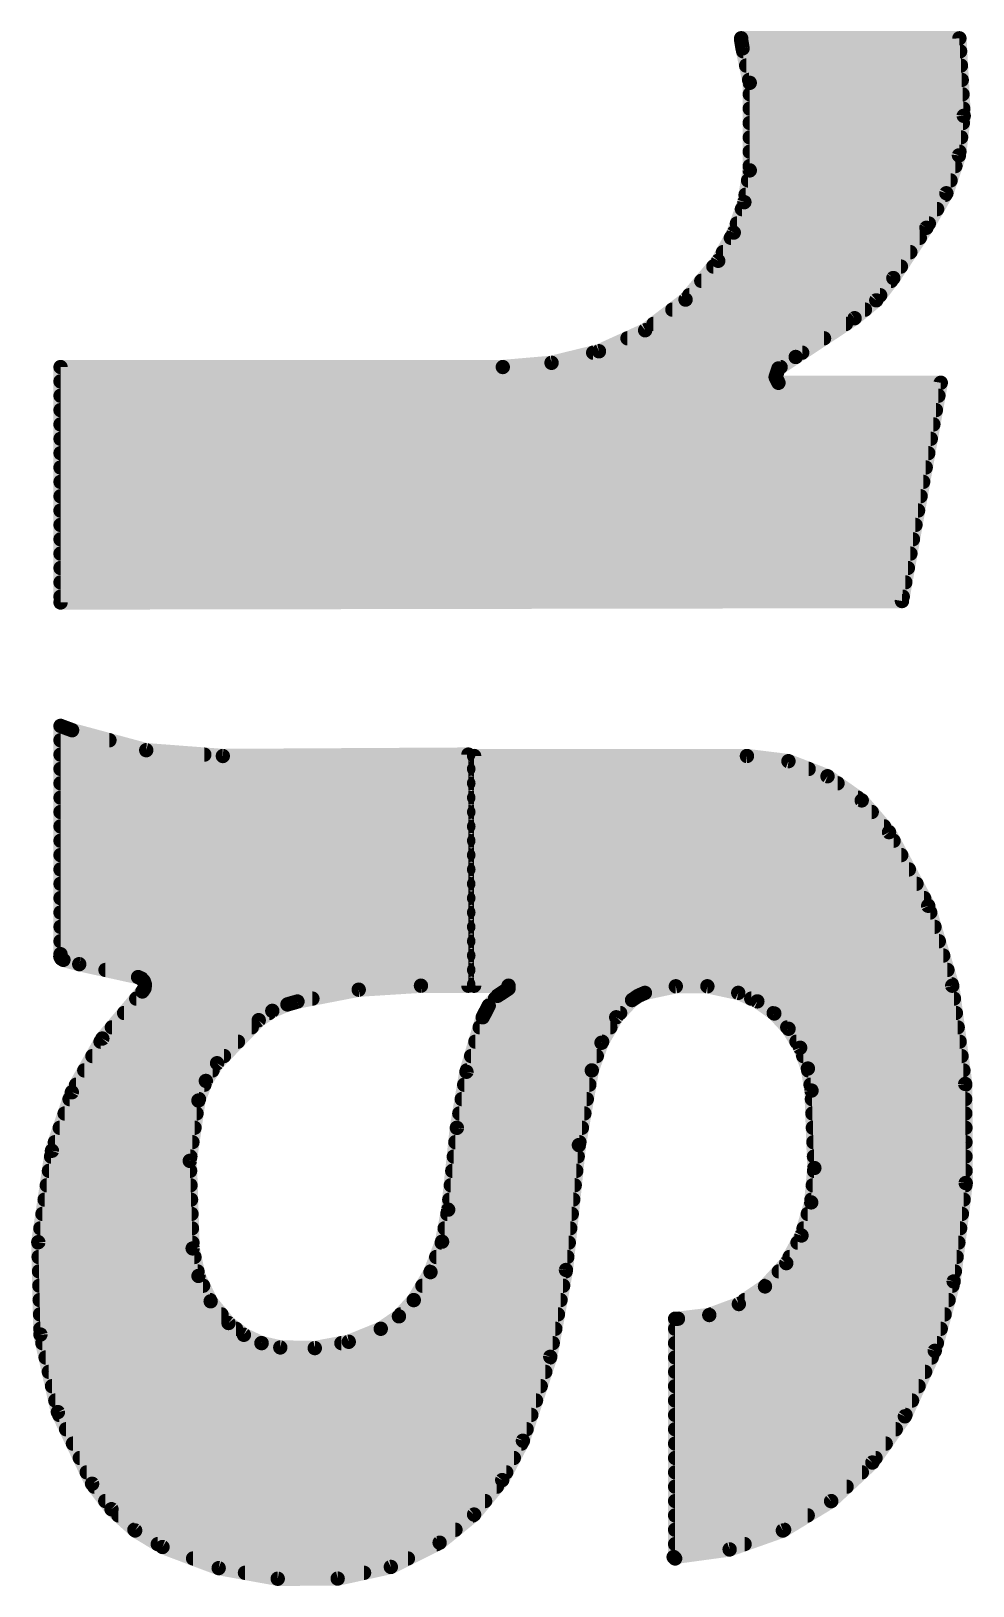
# Model space of a CAD drawing. Extents: x -22 to 85, y -18 to 35.
# Drawn here: x 19.953 to 21.619, y 9.705 to 12.456 of the extents above; entities that cross this region are included whole.
import ezdxf

# ---------------------------------------------------------------- set-up
doc = ezdxf.new("R2010")
doc.units = 0
doc.layers.add('22', color=53, linetype='CONTINUOUS')

msp = doc.modelspace()

# ---------------------------------------------------------------- linework, layer by layer
at = {"layer": '22', "const_width": 0.0127}
for points in [[(21.2154, 12.4435, 1), (21.2026, 12.4435)], [(21.2026, 12.4409, 1), (21.2154, 12.4409)], [(21.209, 12.4498, 1), (21.209, 12.4372)], [(21.2153, 12.4419, 1), (21.2027, 12.4399)], [(21.2177, 12.427, 1), (21.2053, 12.4244)], [(21.6014, 12.4439, 1), (21.5888, 12.4431)], [(21.5951, 12.4372, 1), (21.5951, 12.4498)], [(21.2052, 12.4247, 1), (21.2178, 12.4267)], [(21.2126, 12.4269, 1), (21.2126, 12.4143)], [(21.2179, 12.4016, 1), (21.2179, 12.3889)], [(21.5964, 12.4143, 1), (21.5964, 12.4269)], [(21.5978, 12.3889, 1), (21.5978, 12.4016)], [(21.2231, 12.3762, 1), (21.2231, 12.3635)], [(21.5992, 12.3635, 1), (21.5992, 12.3762)], [(21.2306, 12.3647, 1), (21.2178, 12.3647)], [(21.2242, 12.3507, 1), (21.2242, 12.3381)], [(21.218, 12.3634, 1), (21.2304, 12.366)], [(21.6006, 12.3381, 1), (21.6006, 12.3507)], [(21.2242, 12.3254, 1), (21.2242, 12.3127)], [(21.602, 12.3127, 1), (21.602, 12.3254)], [(21.2242, 12.3, 1), (21.2242, 12.2873)], [(21.609, 12.3055, 1), (21.5964, 12.3071)], [(21.5964, 12.3059, 1), (21.609, 12.3067)], [(21.6012, 12.2873, 1), (21.6012, 12.3)], [(21.2242, 12.2745, 1), (21.2242, 12.2619)], [(21.5981, 12.2619, 1), (21.5981, 12.2745)], [(21.2242, 12.2492, 1), (21.2242, 12.2365)], [(21.588, 12.237, 1), (21.6006, 12.2355)], [(21.6003, 12.2342, 1), (21.5883, 12.2383)], [(21.5951, 12.2365, 1), (21.5951, 12.2492)], [(21.2178, 12.2098, 1), (21.2306, 12.2098)], [(21.2242, 12.2238, 1), (21.2242, 12.2111)], [(21.2305, 12.2087, 1), (21.2179, 12.2109)], [(21.588, 12.2111, 1), (21.588, 12.2238)], [(21.2212, 12.1983, 1), (21.2212, 12.1857)], [(21.5795, 12.1857, 1), (21.5795, 12.1983)], [(21.2084, 12.1546, 1), (21.2209, 12.1525)], [(21.2207, 12.1515, 1), (21.2087, 12.1557)], [(21.2169, 12.173, 1), (21.2169, 12.1603)], [(21.566, 12.1713, 1), (21.578, 12.1673)], [(21.5775, 12.1661, 1), (21.5665, 12.1725)], [(21.5704, 12.1603, 1), (21.5704, 12.173)], [(21.2104, 12.1476, 1), (21.2104, 12.1349)], [(21.5557, 12.1349, 1), (21.5557, 12.1476)], [(21.1899, 12.1018, 1), (21.2019, 12.0976)], [(21.2015, 12.0967, 1), (21.1904, 12.1028)], [(21.2015, 12.1221, 1), (21.2015, 12.1095)], [(21.5312, 12.1114, 1), (21.5422, 12.105)], [(21.542, 12.1047, 1), (21.5314, 12.1117)], [(21.5411, 12.1095, 1), (21.5411, 12.1221)], [(21.1908, 12.0968, 1), (21.1908, 12.0841)], [(21.525, 12.0841, 1), (21.525, 12.0968)], [(21.1598, 12.0459, 1), (21.1598, 12.0333)], [(21.1628, 12.0529, 1), (21.174, 12.0467)], [(21.1733, 12.0457, 1), (21.1635, 12.0539)], [(21.1768, 12.0714, 1), (21.1768, 12.0587)], [(21.4916, 12.0333, 1), (21.4916, 12.0459)], [(21.5083, 12.0587, 1), (21.5083, 12.0714)], [(21.1385, 12.0206, 1), (21.1385, 12.0079)], [(21.4729, 12.0228, 1), (21.4835, 12.0158)], [(21.4832, 12.0154, 1), (21.4732, 12.0232)], [(21.4743, 12.0079, 1), (21.4743, 12.0206)], [(21.1171, 11.9952, 1), (21.1171, 11.9825)], [(21.4549, 11.9825, 1), (21.4549, 11.9952)], [(21.0873, 11.9697, 1), (21.0873, 11.9571)], [(21.1058, 11.9852, 1), (21.1155, 11.977)], [(21.1145, 11.976, 1), (21.1068, 11.9862)], [(21.4281, 11.9571, 1), (21.4281, 11.9697)], [(21.443, 11.9837, 1), (21.453, 11.976)], [(21.452, 11.975, 1), (21.444, 11.9847)], [(21.0539, 11.9444, 1), (21.0539, 11.9317)], [(21.3942, 11.9317, 1), (21.3942, 11.9444)], [(21.4057, 11.9531, 1), (21.4137, 11.9433)], [(21.4132, 11.9429, 1), (21.4062, 11.9535)], [(21.0079, 11.919, 1), (21.0079, 11.9063)], [(21.0353, 11.9319, 1), (21.043, 11.9218)], [(21.0418, 11.9211, 1), (21.0366, 11.9326)], [(21.3556, 11.9063, 1), (21.3556, 11.919)], [(20.9472, 11.8935, 1), (20.9472, 11.8809)], [(20.9549, 11.8955, 1), (20.9601, 11.8839)], [(20.959, 11.8835, 1), (20.956, 11.8959)], [(21.302, 11.8849, 1), (21.309, 11.8743)], [(21.309, 11.8743, 1), (21.302, 11.8849)], [(21.317, 11.8809, 1), (21.317, 11.8935)], [(20.0114, 11.8618, 1), (19.9987, 11.8618)], [(20.005, 11.8681, 1), (20.005, 11.8555)], [(20.7869, 11.8681, 1), (20.7879, 11.8555)], [(20.7874, 11.8681, 1), (20.7874, 11.8555)], [(20.7874, 11.8555, 1), (20.7874, 11.8681)], [(20.872, 11.8754, 1), (20.875, 11.8631)], [(20.8741, 11.8629, 1), (20.873, 11.8756)], [(21.2715, 11.8646, 1), (21.2785, 11.854)], [(21.281, 11.8573, 1), (21.269, 11.8613)], [(21.2788, 11.8555, 1), (21.2788, 11.8681)], [(20.005, 11.8428, 1), (20.005, 11.8301)], [(21.2757, 11.8468, 1), (21.2643, 11.8412)], [(21.264, 11.846, 1), (21.276, 11.842)], [(21.275, 11.8402, 1), (21.275, 11.8276)], [(21.2693, 11.8311, 1), (21.2807, 11.8367)], [(21.2738, 11.8301, 1), (21.2738, 11.8428)], [(21.5684, 11.8328, 1), (21.5558, 11.835)], [(21.5621, 11.8276, 1), (21.5621, 11.8402)], [(20.005, 11.8173, 1), (20.005, 11.8047)], [(21.558, 11.8047, 1), (21.558, 11.8173)], [(20.005, 11.7919, 1), (20.005, 11.7793)], [(21.5535, 11.7793, 1), (21.5535, 11.7919)], [(20.005, 11.7666, 1), (20.005, 11.7539)], [(21.549, 11.7539, 1), (21.549, 11.7666)], [(20.005, 11.7411, 1), (20.005, 11.7285)], [(20.005, 11.7157, 1), (20.005, 11.7031)], [(21.54, 11.7031, 1), (21.54, 11.7157)], [(21.5445, 11.7285, 1), (21.5445, 11.7411)], [(20.005, 11.6904, 1), (20.005, 11.6777)], [(21.5355, 11.6777, 1), (21.5355, 11.6904)], [(20.005, 11.6649, 1), (20.005, 11.6523)], [(21.531, 11.6523, 1), (21.531, 11.6649)], [(20.005, 11.6395, 1), (20.005, 11.6269)], [(21.5264, 11.6269, 1), (21.5264, 11.6395)], [(20.005, 11.6142, 1), (20.005, 11.6015)], [(21.5219, 11.6015, 1), (21.5219, 11.6142)], [(20.005, 11.5887, 1), (20.005, 11.5761)], [(21.5174, 11.5761, 1), (21.5174, 11.5887)], [(20.005, 11.5633, 1), (20.005, 11.5507)], [(21.5129, 11.5507, 1), (21.5129, 11.5633)], [(20.005, 11.538, 1), (20.005, 11.5253)], [(21.5084, 11.5253, 1), (21.5084, 11.538)], [(20.005, 11.5125, 1), (20.005, 11.4999)], [(21.5039, 11.4999, 1), (21.5039, 11.5125)], [(20.005, 11.4871, 1), (20.005, 11.4745)], [(21.4994, 11.4745, 1), (21.4994, 11.4871)], [(20.005, 11.4618, 1), (20.005, 11.4491)], [(20.005, 11.4515, 1), (20.005, 11.4389)], [(19.9987, 11.4452, 1), (20.0114, 11.4452)], [(21.4872, 11.4489, 1), (21.4998, 11.4467)], [(21.4935, 11.4415, 1), (21.4935, 11.4541)], [(21.4948, 11.4491, 1), (21.4948, 11.4618)], [(20.0114, 11.2268, 1), (19.9987, 11.2268)], [(20.0072, 11.2328, 1), (20.0028, 11.2208)], [(20.0271, 11.2253, 1), (20.0237, 11.2131)], [(20.0232, 11.2132, 1), (20.0276, 11.2252)], [(20.005, 11.2078, 1), (20.005, 11.1951)], [(20.0915, 11.1951, 1), (20.0915, 11.2078)], [(20.005, 11.1823, 1), (20.005, 11.1697)], [(20.1571, 11.1902, 1), (20.1561, 11.1775)], [(20.155, 11.1777, 1), (20.1583, 11.19)], [(20.2594, 11.1697, 1), (20.2594, 11.1823)], [(20.2921, 11.1798, 1), (20.2921, 11.1672)], [(20.2916, 11.1672, 1), (20.2926, 11.1798)], [(20.7328, 11.176, 1), (20.7201, 11.176)], [(20.7264, 11.1697, 1), (20.7264, 11.1823)], [(20.743, 11.1735, 1), (20.7302, 11.1735)], [(20.7366, 11.1799, 1), (20.7366, 11.1672)], [(21.22, 11.1798, 1), (21.2184, 11.1672)], [(21.2192, 11.1672, 1), (21.2192, 11.1799)], [(21.295, 11.1703, 1), (21.2904, 11.1585)], [(21.2919, 11.1581, 1), (21.2935, 11.1707)], [(20.005, 11.157, 1), (20.005, 11.1443)], [(20.7264, 11.1443, 1), (20.7264, 11.157)], [(20.7366, 11.157, 1), (20.7366, 11.1443)], [(21.3284, 11.1443, 1), (21.3284, 11.157)], [(21.3655, 11.1429, 1), (21.3581, 11.1325)], [(21.3595, 11.1318, 1), (21.3641, 11.1436)], [(20.005, 11.1316, 1), (20.005, 11.1189)], [(20.7264, 11.1189, 1), (20.7264, 11.1316)], [(20.7366, 11.1316, 1), (20.7366, 11.1189)], [(21.3795, 11.1189, 1), (21.3795, 11.1316)], [(20.005, 11.1061, 1), (20.005, 11.0935)], [(20.7264, 11.0935, 1), (20.7264, 11.1061)], [(20.7366, 11.1061, 1), (20.7366, 11.0935)], [(21.4155, 11.0935, 1), (21.4155, 11.1061)], [(21.4271, 11.0991, 1), (21.4175, 11.0908)], [(21.4186, 11.0898, 1), (21.426, 11.1002)], [(20.005, 11.0808, 1), (20.005, 11.0681)], [(20.005, 11.0554, 1), (20.005, 11.0427)], [(20.7264, 11.0681, 1), (20.7264, 11.0808)], [(20.7264, 11.0427, 1), (20.7264, 11.0554)], [(20.7366, 11.0808, 1), (20.7366, 11.0681)], [(20.7366, 11.0554, 1), (20.7366, 11.0427)], [(21.44, 11.0681, 1), (21.44, 11.0808)], [(21.4618, 11.0427, 1), (21.4618, 11.0554)], [(20.005, 11.0299, 1), (20.005, 11.0173)], [(20.7264, 11.0173, 1), (20.7264, 11.0299)], [(20.7366, 11.0299, 1), (20.7366, 11.0173)], [(21.4762, 11.0418, 1), (21.465, 11.0358)], [(21.4658, 11.0347, 1), (21.4754, 11.0429)], [(21.4787, 11.0173, 1), (21.4787, 11.0299)], [(20.005, 11.0046, 1), (20.005, 10.9919)], [(20.7264, 10.9919, 1), (20.7264, 11.0046)], [(20.7366, 11.0046, 1), (20.7366, 10.9919)], [(21.4922, 10.9919, 1), (21.4922, 11.0046)], [(20.005, 10.9792, 1), (20.005, 10.9665)], [(20.7264, 10.9665, 1), (20.7264, 10.9792)], [(20.7366, 10.9792, 1), (20.7366, 10.9665)], [(21.5057, 10.9665, 1), (21.5057, 10.9792)], [(20.005, 10.9537, 1), (20.005, 10.9411)], [(20.7264, 10.9411, 1), (20.7264, 10.9537)], [(20.7366, 10.9537, 1), (20.7366, 10.9411)], [(21.5192, 10.9411, 1), (21.5192, 10.9537)], [(20.005, 10.9284, 1), (20.005, 10.9157)], [(20.7264, 10.9157, 1), (20.7264, 10.9284)], [(20.7366, 10.9284, 1), (20.7366, 10.9157)], [(21.5327, 10.9157, 1), (21.5327, 10.9284)], [(20.005, 10.903, 1), (20.005, 10.8903)], [(20.7264, 10.8903, 1), (20.7264, 10.903)], [(20.7366, 10.903, 1), (20.7366, 10.8903)], [(21.546, 10.9103, 1), (21.5338, 10.9066)], [(21.5343, 10.9055, 1), (21.5455, 10.9115)], [(21.5435, 10.8903, 1), (21.5435, 10.903)], [(20.005, 10.8775, 1), (20.005, 10.8649)], [(20.7264, 10.8649, 1), (20.7264, 10.8775)], [(20.7366, 10.8775, 1), (20.7366, 10.8649)], [(21.5511, 10.8649, 1), (21.5511, 10.8775)], [(20.005, 10.8521, 1), (20.005, 10.8395)], [(20.7264, 10.8395, 1), (20.7264, 10.8521)], [(20.7366, 10.8521, 1), (20.7366, 10.8395)], [(21.5587, 10.8395, 1), (21.5587, 10.8521)], [(19.9983, 10.8193, 1), (20.011, 10.8182)], [(20.0103, 10.8216, 1), (19.999, 10.8159)], [(20.0048, 10.8268, 1), (20.0048, 10.8141)], [(20.0113, 10.8224, 1), (19.9987, 10.8234)], [(19.9987, 10.8229, 1), (20.0114, 10.8229)], [(20.0099, 10.8204, 1), (20.0032, 10.8096)], [(20.0009, 10.8121, 1), (20.0122, 10.8179)], [(20.0118, 10.8189, 1), (20.0084, 10.8067)], [(20.0068, 10.8074, 1), (20.0134, 10.8182)], [(20.0395, 10.8114, 1), (20.0367, 10.799)], [(20.0364, 10.7991, 1), (20.0398, 10.8113)], [(20.7264, 10.8141, 1), (20.7264, 10.8268)], [(20.7366, 10.8268, 1), (20.7366, 10.8141)], [(21.5664, 10.8141, 1), (21.5664, 10.8268)], [(20.0845, 10.8013, 1), (20.0845, 10.7887)], [(20.1447, 10.7881, 1), (20.1397, 10.7765)], [(20.1408, 10.7761, 1), (20.1436, 10.7885)], [(20.1529, 10.784, 1), (20.1434, 10.7755)], [(20.1456, 10.7739, 1), (20.1507, 10.7856)], [(20.1585, 10.7767, 1), (20.1464, 10.7731)], [(20.1477, 10.7707, 1), (20.1572, 10.7791)], [(20.7264, 10.7887, 1), (20.7264, 10.8013)], [(20.7366, 10.8013, 1), (20.7366, 10.7887)], [(21.574, 10.7887, 1), (21.574, 10.8013)], [(20.1445, 10.7604, 1), (20.1551, 10.7534)], [(20.1546, 10.7528, 1), (20.145, 10.761)], [(20.1471, 10.7632, 1), (20.1596, 10.7614)], [(20.154, 10.7759, 1), (20.154, 10.7633)], [(20.1606, 10.7678, 1), (20.148, 10.7696)], [(20.1587, 10.7588, 1), (20.1481, 10.7658)], [(20.1482, 10.7669, 1), (20.1604, 10.7705)], [(20.5321, 10.7664, 1), (20.5329, 10.7537)], [(20.5337, 10.7538, 1), (20.5312, 10.7663)], [(20.6426, 10.7735, 1), (20.6426, 10.7608)], [(20.643, 10.7608, 1), (20.6422, 10.7734)], [(20.7201, 10.7671, 1), (20.7328, 10.7671)], [(20.7264, 10.7633, 1), (20.7264, 10.7759)], [(20.7264, 10.7608, 1), (20.7264, 10.7735)], [(20.7302, 10.7671, 1), (20.743, 10.7671)], [(20.7366, 10.7759, 1), (20.7366, 10.7633)], [(20.7366, 10.7735, 1), (20.7366, 10.7608)], [(20.7746, 10.7545, 1), (20.7816, 10.7439)], [(20.7828, 10.7449, 1), (20.7733, 10.7534)], [(20.8039, 10.7671, 1), (20.7911, 10.7671)], [(20.7911, 10.762, 1), (20.8039, 10.762)], [(20.801, 10.7567, 1), (20.794, 10.7673)], [(20.7975, 10.7608, 1), (20.7975, 10.7735)], [(21.0242, 10.755, 1), (21.0293, 10.7433)], [(21.0304, 10.7439, 1), (21.0232, 10.7544)], [(21.0375, 10.7606, 1), (21.0401, 10.7482)], [(21.0413, 10.7486, 1), (21.0363, 10.7602)], [(21.0934, 10.7724, 1), (21.0934, 10.7597)], [(21.0947, 10.7599, 1), (21.0921, 10.7723)], [(21.1506, 10.7723, 1), (21.148, 10.7599)], [(21.1493, 10.7597, 1), (21.1493, 10.7724)], [(21.2065, 10.7602, 1), (21.2013, 10.7486)], [(21.2026, 10.7482, 1), (21.2052, 10.7606)], [(21.5887, 10.7679, 1), (21.5761, 10.7663)], [(21.5763, 10.7653, 1), (21.5885, 10.7689)], [(21.5816, 10.7633, 1), (21.5816, 10.7759)], [(20.1174, 10.7251, 1), (20.1174, 10.7125)], [(20.139, 10.7506, 1), (20.139, 10.7379)], [(20.3771, 10.7284, 1), (20.3821, 10.7167)], [(20.3742, 10.7125, 1), (20.3742, 10.7251)], [(20.3832, 10.7173, 1), (20.376, 10.7278)], [(20.4046, 10.7401, 1), (20.4082, 10.7279)], [(20.4089, 10.7282, 1), (20.4039, 10.7398)], [(20.4229, 10.7453, 1), (20.4253, 10.7329)], [(20.4259, 10.733, 1), (20.4223, 10.7452)], [(20.4505, 10.7379, 1), (20.4505, 10.7506)], [(20.7557, 10.7251, 1), (20.7557, 10.7125)], [(20.7578, 10.7361, 1), (20.7672, 10.7276)], [(20.7681, 10.729, 1), (20.7569, 10.7348)], [(20.7736, 10.7506, 1), (20.7736, 10.7379)], [(20.995, 10.7125, 1), (20.995, 10.7251)], [(21.0124, 10.7469, 1), (21.0196, 10.7365)], [(21.0207, 10.7374, 1), (21.0113, 10.746)], [(21.0196, 10.7379, 1), (21.0196, 10.7506)], [(21.2269, 10.7506, 1), (21.2269, 10.7379)], [(21.2413, 10.7446, 1), (21.234, 10.7343)], [(21.2351, 10.7336, 1), (21.2402, 10.7452)], [(21.2665, 10.7251, 1), (21.2665, 10.7125)], [(21.2724, 10.7223, 1), (21.263, 10.7137)], [(21.5854, 10.7379, 1), (21.5854, 10.7506)], [(21.5888, 10.7125, 1), (21.5888, 10.7251)], [(20.0958, 10.6997, 1), (20.0958, 10.6871)], [(20.3433, 10.6871, 1), (20.3433, 10.6997)], [(20.352, 10.7113, 1), (20.3592, 10.7009)], [(20.3602, 10.7017, 1), (20.351, 10.7105)], [(20.7465, 10.6997, 1), (20.7465, 10.6871)], [(20.7462, 10.7141, 1), (20.7574, 10.7083)], [(20.7579, 10.7094, 1), (20.7457, 10.713)], [(20.9777, 10.6871, 1), (20.9777, 10.6997)], [(20.9833, 10.7155, 1), (20.9927, 10.7069)], [(20.9935, 10.708, 1), (20.9825, 10.7144)], [(21.264, 10.7128, 1), (21.2714, 10.7231)], [(21.2905, 10.6997, 1), (21.2905, 10.6871)], [(21.2982, 10.6942, 1), (21.2874, 10.6876)], [(21.5921, 10.6871, 1), (21.5921, 10.6997)], [(20.0758, 10.6744, 1), (20.0758, 10.6617)], [(20.0741, 10.6777, 1), (20.0838, 10.6695)], [(20.0845, 10.6705, 1), (20.0734, 10.6767)], [(20.3188, 10.6617, 1), (20.3188, 10.6744)], [(20.7389, 10.6744, 1), (20.7389, 10.6617)], [(20.9565, 10.6694, 1), (20.9676, 10.663)], [(20.968, 10.6641, 1), (20.9561, 10.6683)], [(20.9631, 10.6617, 1), (20.9631, 10.6744)], [(21.2881, 10.6866, 1), (21.2975, 10.6952)], [(21.3068, 10.6744, 1), (21.3068, 10.6617)], [(21.5955, 10.6617, 1), (21.5955, 10.6744)], [(20.0614, 10.6489, 1), (20.0614, 10.6363)], [(20.2942, 10.6363, 1), (20.2942, 10.6489)], [(20.7313, 10.6489, 1), (20.7313, 10.6363)], [(20.9537, 10.6363, 1), (20.9537, 10.6489)], [(21.3193, 10.6595, 1), (21.3074, 10.6551)], [(21.3079, 10.654, 1), (21.3188, 10.6606)], [(21.3188, 10.6489, 1), (21.3188, 10.6363)], [(21.5989, 10.6363, 1), (21.5989, 10.6489)], [(20.047, 10.6235, 1), (20.047, 10.6109)], [(20.2739, 10.6109, 1), (20.2739, 10.6235)], [(20.2773, 10.6343, 1), (20.2865, 10.6255)], [(20.2873, 10.6265, 1), (20.2765, 10.6333)], [(20.7293, 10.6137, 1), (20.7168, 10.6158)], [(20.717, 10.6166, 1), (20.7291, 10.613)], [(20.7238, 10.6235, 1), (20.7238, 10.6109)], [(20.9388, 10.6193, 1), (20.9508, 10.6151)], [(20.9511, 10.6161, 1), (20.9385, 10.6183)], [(20.9448, 10.6109, 1), (20.9448, 10.6235)], [(21.3334, 10.6215, 1), (21.3208, 10.6194)], [(21.3211, 10.6182, 1), (21.333, 10.6227)], [(21.3276, 10.6235, 1), (21.3276, 10.6109)], [(21.6022, 10.6109, 1), (21.6022, 10.6235)], [(20.0325, 10.5982, 1), (20.0325, 10.5855)], [(20.2567, 10.602, 1), (20.2674, 10.5952)], [(20.268, 10.5963, 1), (20.2561, 10.6008)], [(20.2595, 10.5855, 1), (20.2595, 10.5982)], [(20.7191, 10.5982, 1), (20.7191, 10.5855)], [(20.9404, 10.5855, 1), (20.9404, 10.5982)], [(21.3318, 10.5982, 1), (21.3318, 10.5855)], [(21.3398, 10.5818, 1), (21.3272, 10.5814)], [(21.6117, 10.5933, 1), (21.599, 10.5932)], [(21.5991, 10.5924, 1), (21.6117, 10.5941)], [(21.6054, 10.5855, 1), (21.6054, 10.5982)], [(20.0209, 10.5727, 1), (20.0209, 10.5601)], [(20.0195, 10.5817, 1), (20.0305, 10.5754)], [(20.031, 10.5765, 1), (20.019, 10.5806)], [(20.2552, 10.563, 1), (20.2426, 10.5648)], [(20.243, 10.5662, 1), (20.2548, 10.5616)], [(20.2499, 10.5601, 1), (20.2499, 10.5727)], [(20.7148, 10.5727, 1), (20.7148, 10.5601)], [(20.936, 10.5601, 1), (20.936, 10.5727)], [(21.3272, 10.5806, 1), (21.3398, 10.5826)], [(21.3341, 10.5727, 1), (21.3341, 10.5601)], [(21.6055, 10.5601, 1), (21.6055, 10.5727)], [(20.0122, 10.5473, 1), (20.0122, 10.5347)], [(20.2456, 10.5347, 1), (20.2456, 10.5473)], [(20.7104, 10.5473, 1), (20.7104, 10.5347)], [(20.9317, 10.5347, 1), (20.9317, 10.5473)], [(21.335, 10.5473, 1), (21.335, 10.5347)], [(21.6056, 10.5347, 1), (21.6056, 10.5473)], [(20.0036, 10.522, 1), (20.0036, 10.5093)], [(20.242, 10.5093, 1), (20.242, 10.522)], [(20.7061, 10.522, 1), (20.7061, 10.5093)], [(20.7124, 10.5149, 1), (20.6998, 10.5163)], [(20.6998, 10.5167, 1), (20.7124, 10.5145)], [(20.9273, 10.5093, 1), (20.9273, 10.522)], [(21.3359, 10.522, 1), (21.3359, 10.5093)], [(21.6058, 10.5093, 1), (21.6058, 10.522)], [(19.9961, 10.4741, 1), (19.9835, 10.4759)], [(19.9838, 10.477, 1), (19.9958, 10.473)], [(19.995, 10.4965, 1), (19.995, 10.4839)], [(20.2383, 10.4839, 1), (20.2383, 10.4965)], [(20.7034, 10.4965, 1), (20.7034, 10.4839)], [(20.9283, 10.4844, 1), (20.9157, 10.4858)], [(20.9157, 10.4862, 1), (20.9283, 10.484)], [(20.9229, 10.4839, 1), (20.9229, 10.4965)], [(21.3368, 10.4965, 1), (21.3368, 10.4839)], [(21.6059, 10.4839, 1), (21.6059, 10.4965)], [(19.9883, 10.4711, 1), (19.9883, 10.4585)], [(20.2399, 10.4574, 1), (20.2273, 10.457)], [(20.2273, 10.4581, 1), (20.2399, 10.4563)], [(20.2347, 10.4585, 1), (20.2347, 10.4711)], [(20.7007, 10.4711, 1), (20.7007, 10.4585)], [(20.9199, 10.4585, 1), (20.9199, 10.4711)], [(21.3378, 10.4711, 1), (21.3378, 10.4585)], [(21.3448, 10.4439, 1), (21.3322, 10.4451)], [(21.606, 10.4585, 1), (21.606, 10.4711)], [(19.9845, 10.4458, 1), (19.9845, 10.4331)], [(20.2342, 10.4331, 1), (20.2342, 10.4458)], [(20.698, 10.4458, 1), (20.698, 10.4331)], [(20.9173, 10.4331, 1), (20.9173, 10.4458)], [(21.338, 10.4458, 1), (21.338, 10.4331)], [(21.3322, 10.4443, 1), (21.3448, 10.4447)], [(21.6125, 10.4171, 1), (21.5999, 10.4186)], [(21.6061, 10.4331, 1), (21.6061, 10.4458)], [(19.9769, 10.3949, 1), (19.9769, 10.3823)], [(19.9807, 10.4203, 1), (19.9807, 10.4077)], [(20.235, 10.4077, 1), (20.235, 10.4203)], [(20.2359, 10.3823, 1), (20.2359, 10.3949)], [(20.6927, 10.3949, 1), (20.6927, 10.3823)], [(20.6954, 10.4203, 1), (20.6954, 10.4077)], [(20.912, 10.3823, 1), (20.912, 10.3949)], [(20.9146, 10.4077, 1), (20.9146, 10.4203)], [(21.3334, 10.3949, 1), (21.3334, 10.3823)], [(21.3357, 10.4203, 1), (21.3357, 10.4077)], [(21.5999, 10.4178, 1), (21.6126, 10.4179)], [(21.6026, 10.3823, 1), (21.6026, 10.3949)], [(21.6058, 10.4077, 1), (21.6058, 10.4203)], [(19.9731, 10.3696, 1), (19.9731, 10.3569)], [(20.2367, 10.3569, 1), (20.2367, 10.3696)], [(20.6893, 10.3696, 1), (20.6893, 10.3569)], [(20.6845, 10.3715, 1), (20.6971, 10.3701)], [(20.697, 10.3696, 1), (20.6846, 10.372)], [(20.9094, 10.3569, 1), (20.9094, 10.3696)], [(21.3269, 10.3696, 1), (21.3269, 10.3569)], [(21.3266, 10.3843, 1), (21.3393, 10.3831)], [(21.339, 10.3819, 1), (21.3269, 10.3855)], [(21.5995, 10.3569, 1), (21.5995, 10.3696)], [(19.9693, 10.3441, 1), (19.9693, 10.3315)], [(20.2375, 10.3315, 1), (20.2375, 10.3441)], [(20.6845, 10.3441, 1), (20.6845, 10.3315)], [(20.9067, 10.3315, 1), (20.9067, 10.3441)], [(21.3194, 10.3441, 1), (21.3194, 10.3315)], [(21.5964, 10.3315, 1), (21.5964, 10.3441)], [(19.972, 10.3134, 1), (19.9593, 10.3131)], [(19.9657, 10.3187, 1), (19.9657, 10.3061)], [(19.9594, 10.3142, 1), (19.972, 10.3123)], [(20.2384, 10.3061, 1), (20.2384, 10.3187)], [(20.6793, 10.3187, 1), (20.6793, 10.3061)], [(20.6737, 10.3154, 1), (20.6862, 10.313)], [(20.6859, 10.3119, 1), (20.674, 10.3164)], [(20.9041, 10.3061, 1), (20.9041, 10.3187)], [(21.3087, 10.3187, 1), (21.3087, 10.3061)], [(21.3096, 10.3269, 1), (21.3218, 10.3233)], [(21.3213, 10.322, 1), (21.3101, 10.3282)], [(21.5933, 10.3061, 1), (21.5933, 10.3187)], [(19.9663, 10.2934, 1), (19.9663, 10.2807)], [(20.2449, 10.3035, 1), (20.2325, 10.3009)], [(20.2324, 10.302, 1), (20.245, 10.3024)], [(20.2419, 10.2807, 1), (20.2419, 10.2934)], [(20.6696, 10.2934, 1), (20.6696, 10.2807)], [(20.9015, 10.2807, 1), (20.9015, 10.2934)], [(21.2948, 10.2934, 1), (21.2948, 10.2807)], [(21.5902, 10.2807, 1), (21.5902, 10.2934)], [(19.9669, 10.2679, 1), (19.9669, 10.2553)], [(20.2547, 10.2563, 1), (20.2433, 10.2507)], [(20.2473, 10.2553, 1), (20.2473, 10.2679)], [(20.6535, 10.2626, 1), (20.6654, 10.258)], [(20.66, 10.2679, 1), (20.66, 10.2553)], [(20.6649, 10.257, 1), (20.654, 10.2636)], [(20.8928, 10.2648, 1), (20.9054, 10.2634)], [(20.9053, 10.263, 1), (20.8929, 10.2652)], [(20.8986, 10.2553, 1), (20.8986, 10.2679)], [(21.2755, 10.2679, 1), (21.2755, 10.2553)], [(21.2833, 10.2793, 1), (21.2944, 10.2731)], [(21.2935, 10.2719, 1), (21.2841, 10.2805)], [(21.5871, 10.2553, 1), (21.5871, 10.2679)], [(19.9675, 10.2425, 1), (19.9675, 10.2299)], [(20.2428, 10.2522, 1), (20.2552, 10.2548)], [(20.2573, 10.2299, 1), (20.2573, 10.2425)], [(20.6451, 10.2425, 1), (20.6451, 10.2299)], [(20.8941, 10.2299, 1), (20.8941, 10.2425)], [(21.2465, 10.2393, 1), (21.2559, 10.2307)], [(21.2523, 10.2425, 1), (21.2523, 10.2299)], [(21.2547, 10.2297, 1), (21.2476, 10.2403)], [(21.5786, 10.2446, 1), (21.5912, 10.243)], [(21.591, 10.2421, 1), (21.5788, 10.2455)], [(21.5828, 10.2299, 1), (21.5828, 10.2425)], [(19.9681, 10.2172, 1), (19.9681, 10.2045)], [(20.2755, 10.2127, 1), (20.2657, 10.2046)], [(20.2649, 10.2059, 1), (20.2763, 10.2114)], [(20.2695, 10.2045, 1), (20.2695, 10.2172)], [(20.6244, 10.2141, 1), (20.6354, 10.2075)], [(20.6299, 10.2172, 1), (20.6299, 10.2045)], [(20.6346, 10.2065, 1), (20.6252, 10.2151)], [(20.8895, 10.2045, 1), (20.8895, 10.2172)], [(21.2014, 10.2091, 1), (21.2085, 10.1985)], [(21.2071, 10.1979, 1), (21.2027, 10.2098)], [(21.2153, 10.2172, 1), (21.2153, 10.2045)], [(21.5759, 10.2045, 1), (21.5759, 10.2172)], [(19.9687, 10.1918, 1), (19.9687, 10.1791)], [(20.2897, 10.1791, 1), (20.2897, 10.1918)], [(20.3061, 10.1752, 1), (20.2983, 10.1652)], [(20.2973, 10.1662, 1), (20.3071, 10.1742)], [(20.5989, 10.1863, 1), (20.6083, 10.1778)], [(20.6072, 10.1768, 1), (20.6, 10.1873)], [(20.6067, 10.1918, 1), (20.6067, 10.1791)], [(20.8849, 10.1791, 1), (20.8849, 10.1918)], [(21.0986, 10.1778, 1), (21.0859, 10.1778)], [(21.0922, 10.1842, 1), (21.0922, 10.1715)], [(21.0965, 10.1841, 1), (21.0979, 10.1715)], [(21.0972, 10.1715, 1), (21.0972, 10.1842)], [(21.1504, 10.1903, 1), (21.1548, 10.1784)], [(21.1554, 10.1918, 1), (21.1554, 10.1791)], [(21.1534, 10.1781, 1), (21.1519, 10.1907)], [(21.569, 10.1791, 1), (21.569, 10.1918)], [(19.9693, 10.1663, 1), (19.9693, 10.1537)], [(19.9757, 10.1512, 1), (19.9633, 10.1484)], [(19.9632, 10.1497, 1), (19.9758, 10.1499)], [(20.3155, 10.1537, 1), (20.3155, 10.1663)], [(20.3321, 10.1551, 1), (20.3266, 10.1436)], [(20.3255, 10.1443, 1), (20.3332, 10.1544)], [(20.5715, 10.1663, 1), (20.5715, 10.1537)], [(20.5679, 10.1652, 1), (20.5751, 10.1548)], [(20.5739, 10.1541, 1), (20.5691, 10.1659)], [(20.8803, 10.1537, 1), (20.8803, 10.1663)], [(21.0922, 10.1663, 1), (21.0922, 10.1537)], [(21.5621, 10.1537, 1), (21.5621, 10.1663)], [(19.9729, 10.141, 1), (19.9729, 10.1283)], [(20.3618, 10.1409, 1), (20.3589, 10.1285)], [(20.3576, 10.129, 1), (20.363, 10.1404)], [(20.3608, 10.1283, 1), (20.3608, 10.141)], [(20.3938, 10.1333, 1), (20.3936, 10.1207)], [(20.3923, 10.1208, 1), (20.3951, 10.1332)], [(20.4536, 10.1321, 1), (20.456, 10.1196)], [(20.4547, 10.1195, 1), (20.4549, 10.1322)], [(20.5018, 10.141, 1), (20.5018, 10.1283)], [(20.5125, 10.1429, 1), (20.5173, 10.1311)], [(20.516, 10.1308, 1), (20.5137, 10.1433)], [(20.8757, 10.1283, 1), (20.8757, 10.141)], [(21.0922, 10.141, 1), (21.0922, 10.1283)], [(21.5454, 10.1226, 1), (21.5576, 10.1193)], [(21.5573, 10.1183, 1), (21.5457, 10.1236)], [(21.5552, 10.1283, 1), (21.5552, 10.141)], [(19.9786, 10.1156, 1), (19.9786, 10.1029)], [(20.8651, 10.1115, 1), (20.8776, 10.1093)], [(20.8773, 10.1084, 1), (20.8653, 10.1124)], [(20.8709, 10.1029, 1), (20.8709, 10.1156)], [(21.0922, 10.1156, 1), (21.0922, 10.1029)], [(21.5461, 10.1029, 1), (21.5461, 10.1156)], [(19.9843, 10.0901, 1), (19.9843, 10.0775)], [(19.99, 10.0648, 1), (19.99, 10.0521)], [(20.8544, 10.0521, 1), (20.8544, 10.0648)], [(20.8626, 10.0775, 1), (20.8626, 10.0901)], [(21.0922, 10.0901, 1), (21.0922, 10.0775)], [(21.0922, 10.0648, 1), (21.0922, 10.0521)], [(21.5229, 10.0521, 1), (21.5229, 10.0648)], [(21.5345, 10.0775, 1), (21.5345, 10.0901)], [(19.9958, 10.0394, 1), (19.9958, 10.0267)], [(20.8461, 10.0267, 1), (20.8461, 10.0394)], [(21.0922, 10.0394, 1), (21.0922, 10.0267)], [(21.5113, 10.0267, 1), (21.5113, 10.0394)], [(20.0061, 10.0153, 1), (19.9946, 10.0099)], [(19.9941, 10.0112, 1), (20.0065, 10.014)], [(20.0027, 10.0139, 1), (20.0027, 10.0013)], [(20.8378, 10.0013, 1), (20.8378, 10.0139)], [(21.0922, 10.0139, 1), (21.0922, 10.0013)], [(21.5038, 10.0014, 1), (21.4934, 10.0088)], [(21.4997, 10.0013, 1), (21.4997, 10.0139)], [(20.0148, 9.9886, 1), (20.0148, 9.9759)], [(20.8295, 9.9759, 1), (20.8295, 9.9886)], [(21.0922, 9.9886, 1), (21.0922, 9.9759)], [(21.4825, 9.9759, 1), (21.4825, 9.9886)], [(21.4928, 10.0077, 1), (21.5044, 10.0025)], [(20.027, 9.9632, 1), (20.027, 9.9505)], [(20.8169, 9.9639, 1), (20.8289, 9.9599)], [(20.8285, 9.9589, 1), (20.8173, 9.9649)], [(20.8202, 9.9505, 1), (20.8202, 9.9632)], [(21.0922, 9.9632, 1), (21.0922, 9.9505)], [(21.4647, 9.9505, 1), (21.4647, 9.9632)], [(20.0391, 9.9377, 1), (20.0391, 9.9251)], [(20.8069, 9.9251, 1), (20.8069, 9.9377)], [(21.0922, 9.9377, 1), (21.0922, 9.9251)], [(21.4359, 9.927, 1), (21.4463, 9.9197)], [(21.4455, 9.9187, 1), (21.4368, 9.928)], [(21.4468, 9.9251, 1), (21.4468, 9.9377)], [(20.0512, 9.9123, 1), (20.0512, 9.8997)], [(20.7912, 9.8882, 1), (20.7814, 9.8963)], [(20.7935, 9.8997, 1), (20.7935, 9.9123)], [(21.0922, 9.9123, 1), (21.0922, 9.8997)], [(21.4226, 9.8997, 1), (21.4226, 9.9123)], [(20.066, 9.8895, 1), (20.0558, 9.8819)], [(20.0552, 9.883, 1), (20.0666, 9.8884)], [(20.0648, 9.887, 1), (20.0648, 9.8743)], [(20.7768, 9.8743, 1), (20.7768, 9.887)], [(20.7807, 9.8952, 1), (20.7919, 9.8893)], [(21.0922, 9.887, 1), (21.0922, 9.8743)], [(21.3955, 9.8743, 1), (21.3955, 9.887)], [(20.0841, 9.8615, 1), (20.0841, 9.8489)], [(20.0994, 9.8455, 1), (20.0909, 9.8361)], [(20.0901, 9.837, 1), (20.1002, 9.8447)], [(20.7561, 9.8489, 1), (20.7561, 9.8615)], [(21.0922, 9.8615, 1), (21.0922, 9.8489)], [(21.3638, 9.8596, 1), (21.3725, 9.8504)], [(21.3715, 9.8496, 1), (21.3649, 9.8604)], [(21.3684, 9.8489, 1), (21.3684, 9.8615)], [(20.1074, 9.8361, 1), (20.1074, 9.8235)], [(20.7316, 9.8353, 1), (20.7415, 9.8273)], [(20.7406, 9.8264, 1), (20.7325, 9.8362)], [(20.7347, 9.8235, 1), (20.7347, 9.8361)], [(21.0922, 9.8361, 1), (21.0922, 9.8235)], [(21.3268, 9.8235, 1), (21.3268, 9.8361)], [(20.1357, 9.8108, 1), (20.1357, 9.7981)], [(20.1404, 9.8085, 1), (20.1338, 9.7977)], [(20.1329, 9.7984, 1), (20.1413, 9.8078)], [(20.7036, 9.7981, 1), (20.7036, 9.8108)], [(21.0922, 9.8108, 1), (21.0922, 9.7981)], [(21.2795, 9.8085, 1), (21.2861, 9.7976)], [(21.2849, 9.7971, 1), (21.2807, 9.809)], [(21.285, 9.7981, 1), (21.285, 9.8108)], [(20.177, 9.7853, 1), (20.177, 9.7727)], [(20.1876, 9.7798, 1), (20.1832, 9.768)], [(20.1821, 9.7685, 1), (20.1887, 9.7793)], [(20.6716, 9.7864, 1), (20.6796, 9.7766)], [(20.6706, 9.7727, 1), (20.6706, 9.7853)], [(20.6784, 9.7758, 1), (20.6728, 9.7872)], [(21.094, 9.7607, 1), (21.0852, 9.7515)], [(21.0887, 9.7624, 1), (21.0905, 9.7498)], [(21.0922, 9.7853, 1), (21.0922, 9.7727)], [(21.1865, 9.7756, 1), (21.1908, 9.7636)], [(21.1895, 9.7633, 1), (21.1878, 9.7759)], [(21.2151, 9.7727, 1), (21.2151, 9.7853)], [(20.2395, 9.7599, 1), (20.2395, 9.7473)], [(20.2859, 9.7428, 1), (20.2836, 9.7303)], [(20.2825, 9.7306, 1), (20.287, 9.7425)], [(20.3313, 9.7346, 1), (20.3313, 9.7219)], [(20.5419, 9.7219, 1), (20.5419, 9.7346)], [(20.5865, 9.7443, 1), (20.5922, 9.7329)], [(20.5907, 9.7324, 1), (20.588, 9.7448)], [(20.6195, 9.7473, 1), (20.6195, 9.7599)], [(21.0859, 9.7536, 1), (21.0986, 9.7536)], [(21.0878, 9.749, 1), (21.0966, 9.7582)], [(20.3892, 9.7241, 1), (20.3892, 9.7114)], [(20.3881, 9.7115, 1), (20.3903, 9.724)], [(20.4939, 9.7242, 1), (20.4967, 9.7118)], [(20.4953, 9.7117, 1), (20.4953, 9.7243)]]:
    msp.add_lwpolyline(points, format="xyb", dxfattribs=at)
at = {"layer": '22', "const_width": 0.0254}
for points in [[(21.5951, 12.4435), (21.209, 12.4435)], [(21.209, 12.4435), (21.209, 12.4409)], [(21.209, 12.4409), (21.2115, 12.4257)], [(21.2115, 12.4257), (21.2242, 12.3647)], [(21.6027, 12.3063), (21.5951, 12.4435)], [(21.2126, 12.4206), (21.5964, 12.4206)], [(21.2179, 12.3952), (21.5978, 12.3952)], [(21.2231, 12.3698), (21.5992, 12.3698)], [(21.2242, 12.3647), (21.2242, 12.2098)], [(21.2242, 12.3444), (21.6006, 12.3444)], [(21.2242, 12.319), (21.602, 12.319)], [(21.2242, 12.2936), (21.6012, 12.2936)], [(21.5943, 12.2362), (21.6027, 12.3063)], [(21.2242, 12.2682), (21.5981, 12.2682)], [(21.2242, 12.2428), (21.5951, 12.2428)], [(21.572, 12.1693), (21.5943, 12.2362)], [(21.2242, 12.2098), (21.2147, 12.1536)], [(21.2242, 12.2174), (21.588, 12.2174)], [(21.2212, 12.192), (21.5795, 12.192)], [(21.2147, 12.1536), (21.1959, 12.0997)], [(21.2169, 12.1666), (21.5704, 12.1666)], [(21.5367, 12.1082), (21.572, 12.1693)], [(21.2104, 12.1412), (21.5557, 12.1412)], [(21.1959, 12.0997), (21.1684, 12.0498)], [(21.2015, 12.1158), (21.5411, 12.1158)], [(21.4782, 12.0193), (21.5367, 12.1082)], [(21.1908, 12.0904), (21.525, 12.0904)], [(21.1684, 12.0498), (21.1107, 11.9811)], [(21.1598, 12.0396), (21.4916, 12.0396)], [(21.1768, 12.065), (21.5083, 12.065)], [(21.1385, 12.0142), (21.4743, 12.0142)], [(21.448, 11.9798), (21.4782, 12.0193)], [(21.1171, 11.9888), (21.4549, 11.9888)], [(21.1107, 11.9811), (21.0392, 11.9268)], [(21.0873, 11.9634), (21.4281, 11.9634)], [(21.4097, 11.9482), (21.448, 11.9798)], [(21.0539, 11.938), (21.3942, 11.938)], [(21.3055, 11.8796), (21.4097, 11.9482)], [(21.0392, 11.9268), (20.9575, 11.8897)], [(21.0079, 11.9126), (21.3556, 11.9126)], [(20.9575, 11.8897), (20.8735, 11.8692)], [(20.9472, 11.8872), (21.317, 11.8872)], [(21.275, 11.8593), (21.3055, 11.8796)], [(20.7874, 11.8618), (20.005, 11.8618)], [(20.005, 11.8618), (20.005, 11.4452)], [(20.8735, 11.8692), (20.7874, 11.8618)], [(20.7874, 11.8618), (21.2788, 11.8618)], [(21.27, 11.844), (21.275, 11.8593)], [(20.005, 11.8364), (21.2738, 11.8364)], [(21.275, 11.8339), (21.27, 11.844)], [(21.5621, 11.8339), (21.275, 11.8339)], [(21.4935, 11.4478), (21.5621, 11.8339)], [(20.005, 11.811), (21.558, 11.811)], [(20.005, 11.7856), (21.5535, 11.7856)], [(20.005, 11.7602), (21.549, 11.7602)], [(20.005, 11.7348), (21.5445, 11.7348)], [(20.005, 11.7094), (21.54, 11.7094)], [(20.005, 11.684), (21.5355, 11.684)], [(20.005, 11.6586), (21.531, 11.6586)], [(20.005, 11.6332), (21.5264, 11.6332)], [(20.005, 11.6078), (21.5219, 11.6078)], [(20.005, 11.5824), (21.5174, 11.5824)], [(20.005, 11.557), (21.5129, 11.557)], [(20.005, 11.5316), (21.5084, 11.5316)], [(20.005, 11.5062), (21.5039, 11.5062)], [(20.005, 11.4808), (21.4994, 11.4808)], [(20.005, 11.4554), (21.4948, 11.4554)], [(20.005, 11.4452), (21.4935, 11.4478)], [(20.005, 10.8229), (20.005, 11.2268)], [(20.005, 11.2268), (20.0254, 11.2192)], [(20.0254, 11.2192), (20.1566, 11.1838)], [(20.005, 11.2014), (20.0915, 11.2014)], [(20.005, 11.176), (20.2594, 11.176)], [(20.1566, 11.1838), (20.2921, 11.1735)], [(20.2921, 11.1735), (20.7264, 11.176)], [(20.7264, 11.176), (20.7264, 10.7671)], [(20.7366, 10.7671), (20.7366, 11.1735)], [(20.7366, 11.1735), (21.2192, 11.1735)], [(21.2192, 11.1735), (21.2927, 11.1644)], [(21.2927, 11.1644), (21.3618, 11.1377)], [(20.005, 11.1506), (20.7264, 11.1506)], [(20.7366, 11.1506), (21.3284, 11.1506)], [(21.3618, 11.1377), (21.4223, 11.095)], [(20.005, 11.1252), (20.7264, 11.1252)], [(20.7366, 11.1252), (21.3795, 11.1252)], [(20.005, 11.0998), (20.7264, 11.0998)], [(20.7366, 11.0998), (21.4155, 11.0998)], [(21.4223, 11.095), (21.4706, 11.0388)], [(20.005, 11.0744), (20.7264, 11.0744)], [(20.005, 11.049), (20.7264, 11.049)], [(20.7366, 11.0744), (21.44, 11.0744)], [(20.7366, 11.049), (21.4618, 11.049)], [(20.005, 11.0236), (20.7264, 11.0236)], [(20.7366, 11.0236), (21.4787, 11.0236)], [(21.4706, 11.0388), (21.5399, 10.9085)], [(20.005, 10.9982), (20.7264, 10.9982)], [(20.7366, 10.9982), (21.4922, 10.9982)], [(20.005, 10.9728), (20.7264, 10.9728)], [(20.7366, 10.9728), (21.5057, 10.9728)], [(20.005, 10.9474), (20.7264, 10.9474)], [(20.7366, 10.9474), (21.5192, 10.9474)], [(20.005, 10.922), (20.7264, 10.922)], [(20.7366, 10.922), (21.5327, 10.922)], [(20.005, 10.8966), (20.7264, 10.8966)], [(20.7366, 10.8966), (21.5435, 10.8966)], [(21.5399, 10.9085), (21.5824, 10.7671)], [(20.005, 10.8712), (20.7264, 10.8712)], [(20.7366, 10.8712), (21.5511, 10.8712)], [(20.005, 10.8458), (20.7264, 10.8458)], [(20.7366, 10.8458), (21.5587, 10.8458)], [(20.0047, 10.8187), (20.005, 10.8229)], [(20.0065, 10.815), (20.0047, 10.8187)], [(20.0048, 10.8204), (20.7264, 10.8204)], [(20.0101, 10.8128), (20.0065, 10.815)], [(20.0381, 10.8052), (20.0101, 10.8128)], [(20.1422, 10.7823), (20.0381, 10.8052)], [(20.7366, 10.8204), (21.5664, 10.8204)], [(20.0845, 10.795), (20.7264, 10.795)], [(20.1481, 10.7797), (20.1422, 10.7823)], [(20.1524, 10.7749), (20.1481, 10.7797)], [(20.1543, 10.7687), (20.1524, 10.7749)], [(20.7366, 10.795), (21.574, 10.795)], [(20.079, 10.6736), (20.1498, 10.7569)], [(20.1498, 10.7569), (20.1534, 10.7623)], [(20.1534, 10.7623), (20.1543, 10.7687)], [(20.154, 10.7696), (20.7264, 10.7696)], [(20.5325, 10.7601), (20.4241, 10.7391)], [(20.6426, 10.7671), (20.5325, 10.7601)], [(20.7264, 10.7671), (20.6426, 10.7671)], [(20.7366, 10.7696), (21.5816, 10.7696)], [(20.7975, 10.7671), (20.7366, 10.7671)], [(20.7625, 10.7319), (20.7781, 10.7492)], [(20.7781, 10.7492), (20.7975, 10.762)], [(20.7975, 10.762), (20.7975, 10.7671)], [(21.0268, 10.7491), (21.016, 10.7417)], [(21.0388, 10.7544), (21.0268, 10.7491)], [(21.0934, 10.7661), (21.0388, 10.7544)], [(21.1493, 10.7661), (21.0934, 10.7661)], [(21.2039, 10.7544), (21.1493, 10.7661)], [(21.2377, 10.7394), (21.2039, 10.7544)], [(21.5824, 10.7671), (21.6054, 10.5932)], [(20.1174, 10.7188), (20.3742, 10.7188)], [(20.139, 10.7442), (20.4505, 10.7442)], [(20.3796, 10.7225), (20.3556, 10.7061)], [(20.4064, 10.734), (20.3796, 10.7225)], [(20.4241, 10.7391), (20.4064, 10.734)], [(20.7518, 10.7112), (20.7625, 10.7319)], [(20.7557, 10.7188), (20.995, 10.7188)], [(20.7736, 10.7442), (21.0196, 10.7442)], [(21.016, 10.7417), (20.988, 10.7112)], [(21.2269, 10.7442), (21.5854, 10.7442)], [(21.2677, 10.718), (21.2377, 10.7394)], [(21.2665, 10.7188), (21.5888, 10.7188)], [(21.2928, 10.6909), (21.2677, 10.718)], [(20.0958, 10.6934), (20.3433, 10.6934)], [(20.3556, 10.7061), (20.2819, 10.6299)], [(20.723, 10.6148), (20.7518, 10.7112)], [(20.7465, 10.6934), (20.9777, 10.6934)], [(20.988, 10.7112), (20.9621, 10.6662)], [(21.2905, 10.6934), (21.5921, 10.6934)], [(21.3134, 10.6573), (21.2928, 10.6909)], [(20.025, 10.5785), (20.079, 10.6736)], [(20.0758, 10.668), (20.3188, 10.668)], [(20.7389, 10.668), (20.9631, 10.668)], [(20.9621, 10.6662), (20.9448, 10.6172)], [(21.3068, 10.668), (21.5955, 10.668)], [(20.0614, 10.6426), (20.2942, 10.6426)], [(20.7313, 10.6426), (20.9537, 10.6426)], [(21.3271, 10.6204), (21.3134, 10.6573)], [(21.3188, 10.6426), (21.5989, 10.6426)], [(20.047, 10.6172), (20.2739, 10.6172)], [(20.2819, 10.6299), (20.2621, 10.5986)], [(20.7061, 10.5156), (20.723, 10.6148)], [(20.7238, 10.6172), (20.9448, 10.6172)], [(20.9448, 10.6172), (20.922, 10.4851)], [(21.3335, 10.5816), (21.3271, 10.6204)], [(21.3276, 10.6172), (21.6022, 10.6172)], [(20.0325, 10.5918), (20.2595, 10.5918)], [(20.2621, 10.5986), (20.2489, 10.5639)], [(20.7191, 10.5918), (20.9404, 10.5918)], [(21.3318, 10.5918), (21.6054, 10.5918)], [(21.3385, 10.4445), (21.3335, 10.5816)], [(21.6054, 10.5932), (21.6062, 10.4179)], [(19.9898, 10.475), (20.025, 10.5785)], [(20.0209, 10.5664), (20.2499, 10.5664)], [(20.2489, 10.5639), (20.2336, 10.4572)], [(20.7148, 10.5664), (20.936, 10.5664)], [(21.3341, 10.5664), (21.6055, 10.5664)], [(20.0122, 10.541), (20.2456, 10.541)], [(20.7104, 10.541), (20.9317, 10.541)], [(21.335, 10.541), (21.6056, 10.541)], [(20.0036, 10.5156), (20.242, 10.5156)], [(20.6908, 10.3708), (20.7061, 10.5156)], [(20.7061, 10.5156), (20.9273, 10.5156)], [(21.3359, 10.5156), (21.6058, 10.5156)], [(19.9657, 10.3133), (19.9898, 10.475)], [(19.995, 10.4902), (20.2383, 10.4902)], [(20.7034, 10.4902), (20.9229, 10.4902)], [(20.922, 10.4851), (20.8991, 10.2641)], [(21.3368, 10.4902), (21.6059, 10.4902)], [(19.9883, 10.4648), (20.2347, 10.4648)], [(20.2336, 10.4572), (20.2387, 10.3022)], [(20.7007, 10.4648), (20.9199, 10.4648)], [(21.333, 10.3837), (21.3385, 10.4445)], [(21.3378, 10.4648), (21.606, 10.4648)], [(19.9845, 10.4394), (20.2342, 10.4394)], [(20.698, 10.4394), (20.9173, 10.4394)], [(21.338, 10.4394), (21.6061, 10.4394)], [(21.6062, 10.4179), (21.5849, 10.2438)], [(19.9769, 10.3886), (20.2359, 10.3886)], [(19.9807, 10.414), (20.235, 10.414)], [(20.6927, 10.3886), (20.912, 10.3886)], [(20.6954, 10.414), (20.9146, 10.414)], [(21.3334, 10.3886), (21.6026, 10.3886)], [(21.3357, 10.414), (21.6058, 10.414)], [(19.9731, 10.3632), (20.2367, 10.3632)], [(20.68, 10.3142), (20.6908, 10.3708)], [(20.6893, 10.3632), (20.9094, 10.3632)], [(21.3157, 10.3251), (21.333, 10.3837)], [(21.3269, 10.3632), (21.5995, 10.3632)], [(19.9693, 10.3378), (20.2375, 10.3378)], [(20.6845, 10.3378), (20.9067, 10.3378)], [(21.3194, 10.3378), (21.5964, 10.3378)], [(19.9695, 10.1498), (19.9657, 10.3133)], [(19.9657, 10.3124), (20.2384, 10.3124)], [(20.6595, 10.2603), (20.68, 10.3142)], [(20.6793, 10.3124), (20.9041, 10.3124)], [(21.2888, 10.2762), (21.3157, 10.3251)], [(21.3087, 10.3124), (21.5933, 10.3124)], [(19.9663, 10.287), (20.2419, 10.287)], [(20.2387, 10.3022), (20.249, 10.2535)], [(20.6696, 10.287), (20.9015, 10.287)], [(21.2948, 10.287), (21.5902, 10.287)], [(19.9669, 10.2616), (20.2473, 10.2616)], [(20.249, 10.2535), (20.2706, 10.2086)], [(20.6299, 10.2108), (20.6595, 10.2603)], [(20.66, 10.2616), (20.8986, 10.2616)], [(20.8991, 10.2641), (20.8713, 10.1104)], [(21.2512, 10.235), (21.2888, 10.2762)], [(21.2755, 10.2616), (21.5871, 10.2616)], [(19.9675, 10.2362), (20.2573, 10.2362)], [(20.6451, 10.2362), (20.8941, 10.2362)], [(21.2049, 10.2038), (21.2512, 10.235)], [(21.2523, 10.2362), (21.5828, 10.2362)], [(21.5849, 10.2438), (21.5515, 10.1209)], [(19.9681, 10.2108), (20.2695, 10.2108)], [(20.2706, 10.2086), (20.3022, 10.1702)], [(20.6036, 10.182), (20.6299, 10.2108)], [(20.6299, 10.2108), (20.8895, 10.2108)], [(21.1526, 10.1844), (21.2049, 10.2038)], [(21.2153, 10.2108), (21.5759, 10.2108)], [(19.9687, 10.1854), (20.2897, 10.1854)], [(20.3022, 10.1702), (20.3294, 10.1493)], [(20.5715, 10.16), (20.6036, 10.182)], [(20.6067, 10.1854), (20.8849, 10.1854)], [(21.0922, 9.7536), (21.0922, 10.1778)], [(21.0922, 10.1778), (21.0972, 10.1778)], [(21.0972, 10.1778), (21.1526, 10.1844)], [(21.1554, 10.1854), (21.569, 10.1854)], [(19.9693, 10.16), (20.3155, 10.16)], [(20.0003, 10.0126), (19.9695, 10.1498)], [(20.3294, 10.1493), (20.3603, 10.1347)], [(20.5149, 10.137), (20.5715, 10.16)], [(20.5715, 10.16), (20.8803, 10.16)], [(21.0922, 10.16), (21.5621, 10.16)], [(19.9729, 10.1346), (20.3608, 10.1346)], [(20.3603, 10.1347), (20.3937, 10.127)], [(20.3937, 10.127), (20.4548, 10.1259)], [(20.4548, 10.1259), (20.5149, 10.137)], [(20.5018, 10.1346), (20.8757, 10.1346)], [(21.0922, 10.1346), (21.5552, 10.1346)], [(21.5515, 10.1209), (21.4986, 10.0051)], [(19.9786, 10.1092), (20.8709, 10.1092)], [(20.8713, 10.1104), (20.8229, 9.9619)], [(21.0922, 10.1092), (21.5461, 10.1092)], [(19.9843, 10.0838), (20.8626, 10.0838)], [(19.99, 10.0584), (20.8544, 10.0584)], [(21.0922, 10.0838), (21.5345, 10.0838)], [(21.0922, 10.0584), (21.5229, 10.0584)], [(19.9958, 10.033), (20.8461, 10.033)], [(21.0922, 10.033), (21.5113, 10.033)], [(20.0609, 9.8857), (20.0003, 10.0126)], [(20.0027, 10.0076), (20.8378, 10.0076)], [(21.0922, 10.0076), (21.4997, 10.0076)], [(21.4986, 10.0051), (21.4411, 9.9233)], [(20.0148, 9.9822), (20.8295, 9.9822)], [(21.0922, 9.9822), (21.4825, 9.9822)], [(20.027, 9.9568), (20.8202, 9.9568)], [(20.8229, 9.9619), (20.7863, 9.8922)], [(21.0922, 9.9568), (21.4647, 9.9568)], [(20.0391, 9.9314), (20.8069, 9.9314)], [(21.0922, 9.9314), (21.4468, 9.9314)], [(21.4411, 9.9233), (21.3682, 9.855)], [(20.0512, 9.906), (20.7935, 9.906)], [(20.7863, 9.8922), (20.7365, 9.8313)], [(21.0922, 9.906), (21.4226, 9.906)], [(20.0951, 9.8408), (20.0609, 9.8857)], [(20.0648, 9.8806), (20.7768, 9.8806)], [(21.0922, 9.8806), (21.3955, 9.8806)], [(20.0841, 9.8552), (20.7561, 9.8552)], [(20.1371, 9.8031), (20.0951, 9.8408)], [(21.0922, 9.8552), (21.3684, 9.8552)], [(21.3682, 9.855), (21.2828, 9.803)], [(20.1074, 9.8298), (20.7347, 9.8298)], [(20.7365, 9.8313), (20.6756, 9.7815)], [(21.0922, 9.8298), (21.3268, 9.8298)], [(20.1357, 9.8044), (20.7036, 9.8044)], [(20.1854, 9.7739), (20.1371, 9.8031)], [(21.0922, 9.8044), (21.285, 9.8044)], [(21.2828, 9.803), (21.1886, 9.7696)], [(20.177, 9.779), (20.6706, 9.779)], [(20.2847, 9.7366), (20.1854, 9.7739)], [(20.6756, 9.7815), (20.5894, 9.7386)], [(21.1886, 9.7696), (21.0896, 9.7561)], [(21.0896, 9.7561), (21.0922, 9.7536)], [(21.0922, 9.779), (21.2151, 9.779)], [(20.2395, 9.7536), (20.6195, 9.7536)], [(20.3892, 9.7178), (20.2847, 9.7366)], [(20.3313, 9.7282), (20.5419, 9.7282)], [(20.5894, 9.7386), (20.4953, 9.718)], [(20.4953, 9.718), (20.3892, 9.7178)]]:
    msp.add_lwpolyline(points, dxfattribs=at)

doc.saveas('drawing.dxf')
